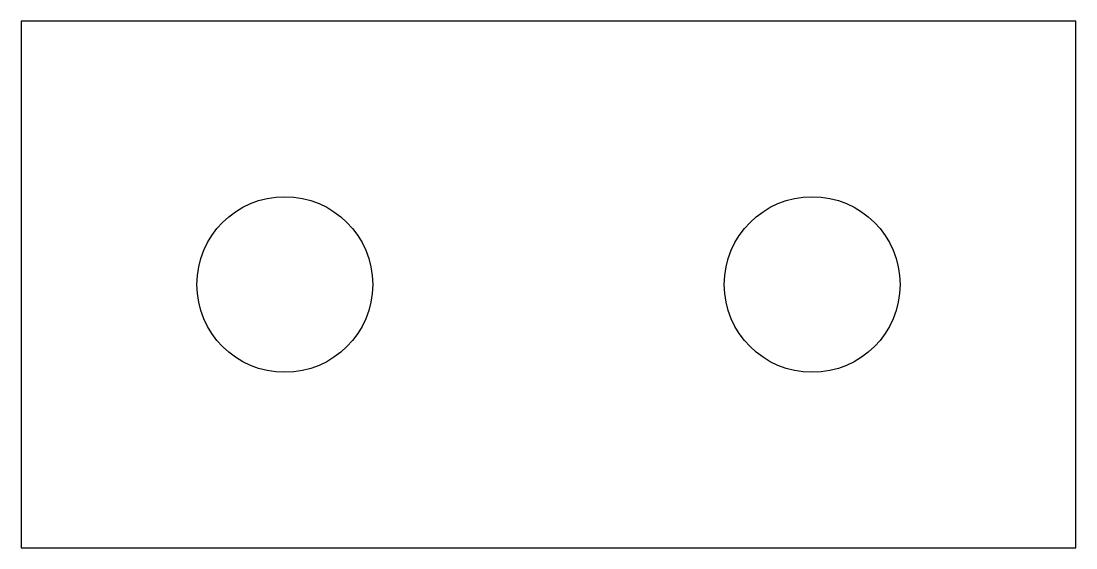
# Model space of a CAD drawing. Header units: millimetres. Extents: x 0 to 120, y 0 to 60.
import ezdxf

# ---------------------------------------------------------------- set-up
doc = ezdxf.new("R2010")
doc.units = ezdxf.units.MM

msp = doc.modelspace()

# ---------------------------------------------------------------- linework, layer by layer
msp.add_lwpolyline([(0, 0), (120, 0), (120, 60), (0, 60)], close=True)
for centre in [(30, 30), (90, 30)]:
    msp.add_circle(centre, 10)

doc.saveas('drawing.dxf')
